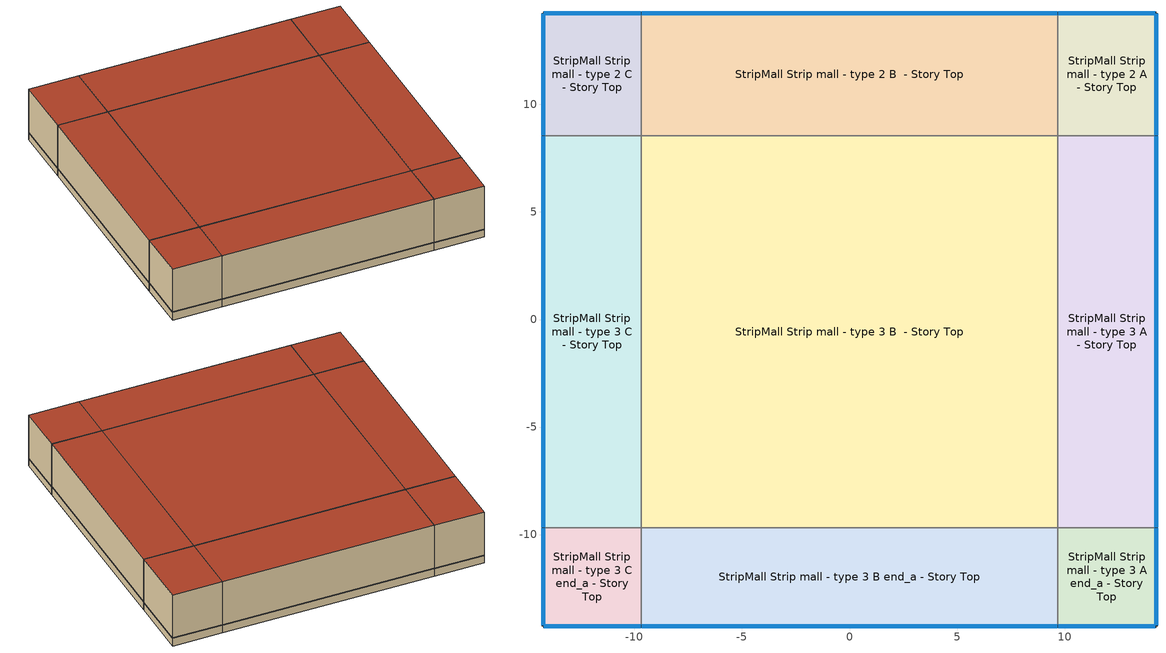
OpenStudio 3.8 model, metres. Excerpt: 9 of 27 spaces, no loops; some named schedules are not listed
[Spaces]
StripMall Strip mall - type 3 A end_a - Story Top
 floor adiabatic (Typical Interior Floor): 14.26,-14.26 9.68,-14.26 9.68,-9.68 14.26,-9.68 z5.18
 wall outside: 9.68,-14.26 14.26,-14.26 14.26,-9.68 z5.18:10.36
 wall to StripMall Strip mall - type 3 B end_a - Story Top: 9.68,-9.68 9.68,-14.26 z5.18:10.36
 wall to StripMall Strip mall - type 3 A  - Story Top: 14.26,-9.68 9.68,-9.68 z5.18:10.36
 window (Window U-0.75 SHGC 0.65): 14.26,-14.23 14.26,-9.71 / 9.71,-14.26 14.23,-14.26 z5.94:6
 roof outside: 14.26,-9.68 9.68,-9.68 9.68,-14.26 14.26,-14.26 z10.36
StripMall Strip mall - type 3 B end_a - Story Top
 floor adiabatic (Typical Interior Floor): 9.68,-14.26 -9.68,-14.26 -9.68,-9.68 9.68,-9.68 z5.18
 wall outside: -9.68,-14.26 9.68,-14.26 z5.18:10.36
 wall to StripMall Strip mall - type 3 C end_a - Story Top: -9.68,-9.68 -9.68,-14.26 z5.18:10.36
 wall to StripMall Strip mall - type 3 B  - Story Top: 9.68,-9.68 -9.68,-9.68 z5.18:10.36
 window (Window U-0.75 SHGC 0.65): -9.66,-14.26 9.66,-14.26 z5.94:6
 roof outside: 9.68,-9.68 -9.68,-9.68 -9.68,-14.26 9.68,-14.26 z10.36
StripMall Strip mall - type 3 C end_a - Story Top
 floor adiabatic (Typical Interior Floor): -9.68,-14.26 -14.26,-14.26 -14.26,-9.68 -9.68,-9.68 z5.18
 wall outside: -14.26,-9.68 -14.26,-14.26 -9.68,-14.26 z5.18:10.36
 wall to StripMall Strip mall - type 3 C  - Story Top: -9.68,-9.68 -14.26,-9.68 z5.18:10.36
 window (Window U-0.75 SHGC 0.65): -14.23,-14.26 -9.71,-14.26 / -14.26,-9.71 -14.26,-14.23 z5.94:6
 roof outside: -9.68,-9.68 -14.26,-9.68 -14.26,-14.26 -9.68,-14.26 z10.36
StripMall Strip mall - type 3 A  - Story Top
 floor adiabatic (Typical Interior Floor): 14.26,-9.68 9.68,-9.68 9.68,8.55 14.26,8.55 z5.18
 wall outside: 14.26,-9.68 14.26,8.55 z5.18:10.36
 wall to StripMall Strip mall - type 3 B  - Story Top: 9.68,8.55 9.68,-9.68 z5.18:10.36
 wall to StripMall Strip mall - type 2 A  - Story Top: 14.26,8.55 9.68,8.55 z5.18:10.36
 window (Window U-0.75 SHGC 0.65): 14.26,-9.66 14.26,8.53 z5.94:6
 roof outside: 14.26,8.55 9.68,8.55 9.68,-9.68 14.26,-9.68 z10.36
StripMall Strip mall - type 3 B  - Story Top
 floor adiabatic (Typical Interior Floor): 9.68,-9.68 -9.68,-9.68 -9.68,8.55 9.68,8.55 z5.18
 wall to StripMall Strip mall - type 3 C  - Story Top: -9.68,8.55 -9.68,-9.68 z5.18:10.36
 wall to StripMall Strip mall - type 2 B  - Story Top: 9.68,8.55 -9.68,8.55 z5.18:10.36
 roof outside: 9.68,8.55 -9.68,8.55 -9.68,-9.68 9.68,-9.68 z10.36
StripMall Strip mall - type 3 C  - Story Top
 floor adiabatic (Typical Interior Floor): -9.68,-9.68 -14.26,-9.68 -14.26,8.55 -9.68,8.55 z5.18
 wall outside: -14.26,8.55 -14.26,-9.68 z5.18:10.36
 wall to StripMall Strip mall - type 2 C  - Story Top: -9.68,8.55 -14.26,8.55 z5.18:10.36
 window (Window U-0.75 SHGC 0.65): -14.26,8.53 -14.26,-9.66 z5.94:6
 roof outside: -9.68,8.55 -14.26,8.55 -14.26,-9.68 -9.68,-9.68 z10.36
StripMall Strip mall - type 2 A  - Story Top
 floor adiabatic (Typical Interior Floor): 14.26,8.55 9.68,8.55 9.68,14.26 14.26,14.26 z5.18
 wall outside: 14.26,8.55 14.26,14.26 9.68,14.26 z5.18:10.36
 wall to StripMall Strip mall - type 2 B  - Story Top: 9.68,14.26 9.68,8.55 z5.18:10.36
 window (Window U-0.75 SHGC 0.65): 14.26,8.58 14.26,14.23 / 14.23,14.26 9.71,14.26 z5.94:6
 roof outside: 14.26,14.26 9.68,14.26 9.68,8.55 14.26,8.55 z10.36
StripMall Strip mall - type 2 B  - Story Top
 floor adiabatic (Typical Interior Floor): 9.68,8.55 -9.68,8.55 -9.68,14.26 9.68,14.26 z5.18
 wall outside: 9.68,14.26 -9.68,14.26 z5.18:10.36
 wall to StripMall Strip mall - type 2 C  - Story Top: -9.68,14.26 -9.68,8.55 z5.18:10.36
 window (Window U-0.75 SHGC 0.65): 9.66,14.26 -9.66,14.26 z5.94:6
 roof outside: 9.68,14.26 -9.68,14.26 -9.68,8.55 9.68,8.55 z10.36
StripMall Strip mall - type 2 C  - Story Top
 floor adiabatic (Typical Interior Floor): -9.68,8.55 -14.26,8.55 -14.26,14.26 -9.68,14.26 z5.18
 wall outside: -9.68,14.26 -14.26,14.26 -14.26,8.55 z5.18:10.36
 window (Window U-0.75 SHGC 0.65): -14.26,14.23 -14.26,8.58 / -9.71,14.26 -14.23,14.26 z5.94:6
 roof outside: -9.68,14.26 -14.26,14.26 -14.26,8.55 -9.68,8.55 z10.36
[Site]
Collin Co Rgnl_TX_USA: Latitude {deg}=33.18; Longitude {deg}=-96.59; Time Zone {hr}=-6; Elevation {m}=178; Terrain=City
[Site:WaterMainsTemperature]
Calculation Method=Correlation; Annual Average Outdoor Air Temperature {C}=18.2283; Maximum Difference In Monthly Average Outdoor Air Temperatures {deltaC}=24.9
[SizingPeriod:DesignDay] Barometric Pressure {Pa}=99205; Rain Indicator=No; Snow Indicator=No; Day of Month=21; Daylight Saving Time Indicator=No; Humidity Condition Type=Wetbulb; Dry-Bulb Temperature Range Modifier Type=DefaultMultipliers
Name | Maximum Dry-Bulb Temperature {C} | Daily Dry-Bulb Temperature Range {deltaC} | Wind Speed {m/s} | Wind Direction {deg} | Month | Day Type | Wetbulb or DewPoint at Maximum Dry-Bulb {C} | Solar Model Indicator | ASHRAE Clear Sky Optical Depth for Beam Irradiance | ASHRAE Clear Sky Optical Depth for Diffuse Irradiance | Sky Clearness
Collin Co Rgnl Ann Clg .4% Condns DB=>MWB 1 | 37.8 | 12.5 | 3.9 | 140 | 8 | SummerDesignDay | 23.9 | ASHRAETau | 0.384 | 2.404
Collin Co Rgnl Ann Clg .4% Condns WB=>MDB 1 | 33.4 | 12.5 | 3.9 | 140 | 8 | SummerDesignDay | 25.8 | ASHRAETau | 0.384 | 2.404
Collin Co Rgnl Ann Htg 99.6% Condns DB 1 | -5.9 | 0 | 3 | 0 | 1 | WinterDesignDay | -5.9 | ASHRAEClearSky |  |  | 0
Collin Co Rgnl August .4% Condns DB=>MCWB 1 | 39.9 | 12.5 | 3.9 | 140 | 8 | SummerDesignDay | 23.2 | ASHRAETau | 0.384 | 2.404
[ClimateZones]
Climate Zone Institution Name 1=ASHRAE; Climate Zone Document Name 1=ANSI/ASHRAE Standard 169; Climate Zone Document Year 1=2006; Climate Zone Value 1=ASHRAE 169-2013-3A
[Building]
ComStock DOE Ref Pre-1980|RetailStripmall|FullServiceRestaurant: North Axis {deg}=90; Default Construction Set=ComStock DOE Ref Pre-1980 - StMall - ASHRAE 169-2013-3A; Default Schedule Set=Building Default Schedule Set; Standards Building Type=StripMall
[Site:GroundTemperature:FCfactorMethod]
January Ground Temperature {C}=16; February Ground Temperature {C}=11.9; March Ground Temperature {C}=7.7; April Ground Temperature {C}=4; May Ground Temperature {C}=7.9; June Ground Temperature {C}=13.8; July Ground Temperature {C}=17.2; August Ground Temperature {C}=20.8; September Ground Temperature {C}=24.8; October Ground Temperature {C}=26.1; November Ground Temperature {C}=26.5; December Ground Temperature {C}=22.5
[DefaultConstructionSet]
ComStock DOE Ref Pre-1980 - StMall - ASHRAE 169-2013-3A: Default Exterior Surface Constructions=Default Surface Constructions 1; Default Interior Surface Constructions=Default Surface Constructions 2; Default Ground Contact Surface Constructions=Default Surface Constructions 3; Default Exterior SubSurface Constructions=Default Sub Surface Constructions 1; Default Interior SubSurface Constructions=Default Sub Surface Constructions 2; Interior Partition Construction=Typical Interior Partition
[DefaultSurfaceConstructions]
Name | Floor Construction | Wall Construction | Roof Ceiling Construction
Default Surface Constructions 1 | Typical Insulated Exterior Mass Floor | Typical Insulated Wood Framed Exterior Wall R-4.44 | Typical IEAD Roof R-10.0
Default Surface Constructions 2 | Typical Interior Floor | Typical Interior Wall | Typical Interior Ceiling
Default Surface Constructions 3 | Typical Insulated Carpeted 6in Slab Floor | Typical Insulated Basement Mass Wall
[Construction]
Typical Insulated Exterior Mass Floor: 4 in. Normalweight Concrete Floor, Typical Carpet Pad
Typical IEAD Roof R-10.0: Roof Membrane, Typical Insulation R-8.88, Metal Roof Surface
Typical Interior Floor: 100mm Normalweight concrete floor, CP02 CARPET PAD
Typical Interior Wall: G01 13mm gypsum board, G01 13mm gypsum board
Typical Interior Ceiling: CP02 CARPET PAD, 100mm Normalweight concrete floor
Typical Insulated Carpeted 6in Slab Floor: 6 in. Normalweight Concrete Floor, Typical Carpet Pad
Typical Insulated Basement Mass Wall: 8 in. Concrete Block Basement Wall
U 1.22 SHGC 0.54 Simple Glazing Window U-1.22 SHGC 0.54: U 1.22 SHGC 0.54 Simple Glazing U-1.22 SHGC 0.54
U 1.22 SHGC 0.54 Simple Glazing Window U-1.22 SHGC 0.54 1: U 1.22 SHGC 0.54 Simple Glazing U-1.22 SHGC 0.54 1
Typical Insulated Metal Door: F08 Metal surface, Typical Insulation R-2.27 1
U 0.88 SHGC 0.16 Sgl Ref-A-L Clr 6mm: REF A CLEAR LO 6MM
Typical Overhead Door: Typical Insulation R-2.27 1
Typical Interior Window: Clear 3mm
Typical Interior Door; Typical Interior Partition: G05 25mm wood
Typical Insulated Wood Framed Exterior Wall R-4.44: 25mm Stucco, 5/8 in. Gypsum Board, Typical Insulation R-2.27 1, 5/8 in. Gypsum Board
InteriorFurnishings 1: Std Wood 6inch 1
Window U-0.75 SHGC 0.65: Simple Glazing Double - No LowE - Clear - Aluminum
[Material] Thermal Absorptance=0.9
Name | Roughness | Thickness {m} | Conductivity {W/m-K} | Density {kg/m3} | Specific Heat {J/kg-K} | Solar Absorptance | Visible Absorptance
4 in. Normalweight Concrete Floor | MediumRough | 0.1016 | 2.31 | 2322 | 832 | 0.7 | 0.7
25mm Stucco | Smooth | 0.0254 | 0.72 | 1856 | 840 | 0.7 | 0.7
5/8 in. Gypsum Board | MediumSmooth | 0.0159 | 0.16 | 800 | 1090 | 0.7 | 0.7
Roof Membrane | VeryRough | 0.0095 | 0.16 | 1121.29 | 1460 | 0.7 | 0.7
Metal Roof Surface; F08 Metal surface | Smooth | 0.0008 | 45.28 | 7824 | 500 | 0.7 | 0.7
100mm Normalweight concrete floor | MediumRough | 0.1016 | 2.31045 | 2322 | 832.557 | 0.7 | 0.7
G01 13mm gypsum board | Smooth | 0.0127 | 0.160031 | 800.001 | 1090.73 | 0.7 | 0.5
6 in. Normalweight Concrete Floor | MediumRough | 0.1524 | 2.31 | 2322 | 832 | 0.7 | 0.7
8 in. Concrete Block Basement Wall | MediumRough | 0.2032 | 1.326 | 1842 | 912 | 0.7 | 0.7
G05 25mm wood | MediumSmooth | 0.0254 | 0.15 | 608 | 1630 | 0.5 | 0.5
Std Wood 6inch 1 | MediumSmooth | 0.15 | 0.12 | 540 | 1210 | 0.7 | 0.7
[Material:NoMass] Roughness=Smooth; Thermal Absorptance=0.9; Solar Absorptance=0.7
Name | Thermal Resistance {m2-K/W} | Visible Absorptance
Typical Carpet Pad; CP02 CARPET PAD | 0.21648 | 0.8
Typical Insulation R-8.88 | 1.56434 | 0.7
Typical Insulation R-2.27 1 | 0.39899 | 0.7
[DefaultSubSurfaceConstructions]
Name | Fixed Window Construction | Operable Window Construction | Door Construction | Glass Door Construction | Overhead Door Construction | Tubular Daylight Dome Construction | Tubular Daylight Diffuser Construction
Default Sub Surface Constructions 1 | U 1.22 SHGC 0.54 Simple Glazing Window U-1.22 SHGC 0.54 | U 1.22 SHGC 0.54 Simple Glazing Window U-1.22 SHGC 0.54 1 | Typical Insulated Metal Door | U 0.88 SHGC 0.16 Sgl Ref-A-L Clr 6mm | Typical Overhead Door | Typical Interior Window | Typical Interior Window
Default Sub Surface Constructions 2 | Typical Interior Window | Typical Interior Window | Typical Interior Door
[WindowMaterial:SimpleGlazingSystem]
Name | U-Factor {W/m2-K} | Solar Heat Gain Coefficient | Visible Transmittance
U 1.22 SHGC 0.54 Simple Glazing U-1.22 SHGC 0.54; U 1.22 SHGC 0.54 Simple Glazing U-1.22 SHGC 0.54 1 | 6.92748 | 0.54 | 0.38
Simple Glazing Double - No LowE - Clear - Aluminum | 4.23598 | 0.646 | 0.671
[WindowMaterial:Glazing] Optical Data Type=SpectralAverage; Infrared Transmittance at Normal Incidence=0; Front Side Infrared Hemispherical Emissivity=0.84; Conductivity {W/m-K}=0.9; Dirt Correction Factor for Solar and Visible Transmittance=1; Solar Diffusing=No
Name | Thickness {m} | Solar Transmittance at Normal Incidence | Front Side Solar Reflectance at Normal Incidence | Back Side Solar Reflectance at Normal Incidence | Visible Transmittance at Normal Incidence | Front Side Visible Reflectance at Normal Incidence | Back Side Visible Reflectance at Normal Incidence | Back Side Infrared Hemispherical Emissivity
REF A CLEAR LO 6MM | 0.006 | 0.066 | 0.341 | 0.493 | 0.08 | 0.41 | 0.37 | 0.4
Clear 3mm | 0.003 | 0.837 | 0.075 | 0.075 | 0.898 | 0.081 | 0.081 | 0.84
[SpaceType] Standards Building Type=StripMall
Name | Default Schedule Set | Design Specification Outdoor Air Object | Standards Space Type
StripMall Strip mall - type 2 - ComStock DOE Ref Pre-1980 | StripMall Strip mall - type 2 Schedule Set | StripMall Strip mall - type 2 Ventilation | Strip mall - type 2
StripMall Strip mall - type 3 - ComStock DOE Ref Pre-1980 | StripMall Strip mall - type 3 Schedule Set | StripMall Strip mall - type 3 Ventilation | Strip mall - type 3
[BuildingStory]
Story Top: Nominal Z Coordinate {m}=5.1816; Nominal Floor to Floor Height {m}=5.1816
[Space] Building Story=Story Top
Name | Space Type | Thermal Zone
StripMall Strip mall - type 3 A end_a - Story Top | StripMall Strip mall - type 3 - ComStock DOE Ref Pre-1980 | Zone StripMall Strip mall - type 3 A end_a - Story Top
StripMall Strip mall - type 3 B end_a - Story Top | StripMall Strip mall - type 3 - ComStock DOE Ref Pre-1980 | Zone StripMall Strip mall - type 3 B end_a - Story Top
StripMall Strip mall - type 3 C end_a - Story Top | StripMall Strip mall - type 3 - ComStock DOE Ref Pre-1980 | Zone StripMall Strip mall - type 3 C end_a - Story Top
StripMall Strip mall - type 3 A  - Story Top | StripMall Strip mall - type 3 - ComStock DOE Ref Pre-1980 | Zone StripMall Strip mall - type 3 A  - Story Top
StripMall Strip mall - type 3 B  - Story Top | StripMall Strip mall - type 3 - ComStock DOE Ref Pre-1980 | Zone StripMall Strip mall - type 3 B  - Story Top
StripMall Strip mall - type 3 C  - Story Top | StripMall Strip mall - type 3 - ComStock DOE Ref Pre-1980 | Zone StripMall Strip mall - type 3 C  - Story Top
StripMall Strip mall - type 2 A  - Story Top | StripMall Strip mall - type 2 - ComStock DOE Ref Pre-1980 | Zone StripMall Strip mall - type 2 A  - Story Top
StripMall Strip mall - type 2 B  - Story Top | StripMall Strip mall - type 2 - ComStock DOE Ref Pre-1980 | Zone StripMall Strip mall - type 2 B  - Story Top
StripMall Strip mall - type 2 C  - Story Top | StripMall Strip mall - type 2 - ComStock DOE Ref Pre-1980 | Zone StripMall Strip mall - type 2 C  - Story Top
[ThermalZone] Multiplier=1; Use Ideal Air Loads=No
Name | Thermostat
Zone StripMall Strip mall - type 3 A end_a - Story Top | StripMall Strip mall - type 3 - ComStock DOE Ref Pre-1980 Thermostat 1
Zone StripMall Strip mall - type 3 B end_a - Story Top | StripMall Strip mall - type 3 - ComStock DOE Ref Pre-1980 Thermostat 3
Zone StripMall Strip mall - type 3 C end_a - Story Top | StripMall Strip mall - type 3 - ComStock DOE Ref Pre-1980 Thermostat 5
Zone StripMall Strip mall - type 3 A  - Story Top | StripMall Strip mall - type 3 - ComStock DOE Ref Pre-1980 Thermostat
Zone StripMall Strip mall - type 3 B  - Story Top | StripMall Strip mall - type 3 - ComStock DOE Ref Pre-1980 Thermostat 2
Zone StripMall Strip mall - type 3 C  - Story Top | StripMall Strip mall - type 3 - ComStock DOE Ref Pre-1980 Thermostat 4
Zone StripMall Strip mall - type 2 A  - Story Top | StripMall Strip mall - type 2 - ComStock DOE Ref Pre-1980 Thermostat 1
Zone StripMall Strip mall - type 2 B  - Story Top | StripMall Strip mall - type 2 - ComStock DOE Ref Pre-1980 Thermostat 3
Zone StripMall Strip mall - type 2 C  - Story Top | StripMall Strip mall - type 2 - ComStock DOE Ref Pre-1980 Thermostat 5
[People:Definition] Number of People Calculation Method=People/Area; People per Space Floor Area {person/m2}=0.161459; Fraction Radiant=0.3
StripMall Strip mall - type 2 People Definition; StripMall Strip mall - type 3 People Definition
[People] Work Efficiency Schedule=Work Efficiency Schedule; Clothing Insulation Schedule=Clothing Schedule; Air Velocity Schedule=Air Velocity Schedule; Multiplier=1
Name | People Definition | Space or SpaceType
StripMall Strip mall - type 2 People | StripMall Strip mall - type 2 People Definition | StripMall Strip mall - type 2 - ComStock DOE Ref Pre-1980
StripMall Strip mall - type 3 People | StripMall Strip mall - type 3 People Definition | StripMall Strip mall - type 3 - ComStock DOE Ref Pre-1980
[Lights:Definition] Design Level Calculation Method=Watts/Area; Fraction Visible=0.2; Return Air Fraction=0
Name | Watts per Space Floor Area {W/m2} | Fraction Radiant
StripMall Strip mall - type 3 - ComStock DOE Ref Pre-1980 General Lights Definition; StripMall Strip mall - type 2 - ComStock DOE Ref Pre-1980 General Lights Definition | 6.12429 | 0.365
StripMall Strip mall - type 3 - ComStock DOE Ref Pre-1980 Supplemental Lights Definition; StripMall Strip mall - type 2 - ComStock DOE Ref Pre-1980 Supplemental Lights Definition | 0.352959 | 0.165
StripMall Strip mall - type 3 - ComStock DOE Ref Pre-1980 Wall Wash Lights Definition; StripMall Strip mall - type 2 - ComStock DOE Ref Pre-1980 Wall Wash Lights Definition | 0.593499 | 0.165
[ElectricEquipment:Definition] Design Level Calculation Method=Watts/Area; Watts per Space Floor Area {W/m2}=3.83902; Fraction Latent=0; Fraction Radiant=0.5; Fraction Lost=0
StripMall Strip mall - type 2 Elec Equip Definition; StripMall Strip mall - type 3 Elec Equip Definition
[ElectricEquipment] Schedule=Mercantile_Retail BLDG_EQUIP_EndUseData BPR Adjusted
Name | Electric Equipment Definition | Space or SpaceType
StripMall Strip mall - type 2 Elec Equip | StripMall Strip mall - type 2 Elec Equip Definition | StripMall Strip mall - type 2 - ComStock DOE Ref Pre-1980
StripMall Strip mall - type 3 Elec Equip | StripMall Strip mall - type 3 Elec Equip Definition | StripMall Strip mall - type 3 - ComStock DOE Ref Pre-1980
[DesignSpecification:OutdoorAir] Outdoor Air Method=Sum; Outdoor Air Flow per Floor Area {m3/s-m2}=0.001524
StripMall Strip mall - type 2 Ventilation; StripMall Strip mall - type 3 Ventilation
[DefaultScheduleSet]
Name | Number of People Schedule | People Activity Level Schedule | Lighting Schedule | Electric Equipment Schedule | Infiltration Schedule | Hours of Operation Schedule
StripMall Strip mall - type 2 Schedule Set; StripMall Strip mall - type 3 Schedule Set | StripMall Bldg Occ | StripMall Activity | Mercantile_Retail BLDG_LIGHT_EndUseData | Mercantile_Retail BLDG_EQUIP_EndUseData | StripMall Infil Half On
Building Default Schedule Set |  |  |  |  |  | Building Hours of Operation NonResidential
[Exterior:Lights:Definition]
Name | Design Level {W}
Parking Areas and Drives Def (W/ft^2) | 0.0414577
Building Facades Def (W/ft^2) | 0.2
Main Entries Def (W/ft) | 30
Other Doors Def (W/ft) | 20
[Exterior:Lights] Schedule=Always On Discrete; Control Option=AstronomicalClock
Name | Exterior Lights Definition | Multiplier
Parking Areas and Drives | Parking Areas and Drives Def (W/ft^2) | 40547.1
Building Facades | Building Facades Def (W/ft^2) | 6360.82
Main Entries | Main Entries Def (W/ft) | 33.6
Other Doors | Other Doors Def (W/ft) | 20.58
[ThermostatSetpoint:DualSetpoint] Heating Setpoint Temperature Schedule=StripMall HtgSetp; Cooling Setpoint Temperature Schedule=StripMall ClgSetp
StripMall Strip mall - type 2 - ComStock DOE Ref Pre-1980 Thermostat 1; StripMall Strip mall - type 2 - ComStock DOE Ref Pre-1980 Thermostat 3; StripMall Strip mall - type 2 - ComStock DOE Ref Pre-1980 Thermostat 5; StripMall Strip mall - type 3 - ComStock DOE Ref Pre-1980 Thermostat; StripMall Strip mall - type 3 - ComStock DOE Ref Pre-1980 Thermostat 1; StripMall Strip mall - type 3 - ComStock DOE Ref Pre-1980 Thermostat 2; StripMall Strip mall - type 3 - ComStock DOE Ref Pre-1980 Thermostat 3; StripMall Strip mall - type 3 - ComStock DOE Ref Pre-1980 Thermostat 4; StripMall Strip mall - type 3 - ComStock DOE Ref Pre-1980 Thermostat 5
[InternalMass:Definition]
Internal Mass Definition 2: Construction=InteriorFurnishings 1; Design Level Calculation Method=SurfaceArea/Area; Surface Area per Space Floor Area=2
[InternalMass] Internal Mass Definition=Internal Mass Definition 2; Multiplier=1
Name | Space or SpaceType
StripMall Strip mall - type 2 C  - Story Top Mass | StripMall Strip mall - type 2 C  - Story Top
StripMall Strip mall - type 2 B  - Story Top Mass | StripMall Strip mall - type 2 B  - Story Top
StripMall Strip mall - type 2 A  - Story Top Mass | StripMall Strip mall - type 2 A  - Story Top
StripMall Strip mall - type 3 B end_a - Story Top Mass | StripMall Strip mall - type 3 B end_a - Story Top
StripMall Strip mall - type 3 A end_a - Story Top Mass | StripMall Strip mall - type 3 A end_a - Story Top
StripMall Strip mall - type 3 C end_a - Story Top Mass | StripMall Strip mall - type 3 C end_a - Story Top
StripMall Strip mall - type 3 A  - Story Top Mass | StripMall Strip mall - type 3 A  - Story Top
StripMall Strip mall - type 3 C  - Story Top Mass | StripMall Strip mall - type 3 C  - Story Top
StripMall Strip mall - type 3 B  - Story Top Mass | StripMall Strip mall - type 3 B  - Story Top
[Lights] Schedule=Mercantile_Retail BLDG_LIGHT_EndUseData BPR Adjusted; Fraction Replaceable=1
Name | Lights Definition | Space or SpaceType
StripMall Strip mall - type 3 - ComStock DOE Ref Pre-1980 General Lighting | StripMall Strip mall - type 3 - ComStock DOE Ref Pre-1980 General Lights Definition | StripMall Strip mall - type 3 - ComStock DOE Ref Pre-1980
StripMall Strip mall - type 3 - ComStock DOE Ref Pre-1980 Supplemental Lighting | StripMall Strip mall - type 3 - ComStock DOE Ref Pre-1980 Supplemental Lights Definition | StripMall Strip mall - type 3 - ComStock DOE Ref Pre-1980
StripMall Strip mall - type 3 - ComStock DOE Ref Pre-1980 Wall Wash Lighting | StripMall Strip mall - type 3 - ComStock DOE Ref Pre-1980 Wall Wash Lights Definition | StripMall Strip mall - type 3 - ComStock DOE Ref Pre-1980
StripMall Strip mall - type 2 - ComStock DOE Ref Pre-1980 General Lighting | StripMall Strip mall - type 2 - ComStock DOE Ref Pre-1980 General Lights Definition | StripMall Strip mall - type 2 - ComStock DOE Ref Pre-1980
StripMall Strip mall - type 2 - ComStock DOE Ref Pre-1980 Supplemental Lighting | StripMall Strip mall - type 2 - ComStock DOE Ref Pre-1980 Supplemental Lights Definition | StripMall Strip mall - type 2 - ComStock DOE Ref Pre-1980
StripMall Strip mall - type 2 - ComStock DOE Ref Pre-1980 Wall Wash Lighting | StripMall Strip mall - type 2 - ComStock DOE Ref Pre-1980 Wall Wash Lights Definition | StripMall Strip mall - type 2 - ComStock DOE Ref Pre-1980
[SpaceInfiltration:DesignFlowRate] Design Flow Rate Calculation Method=Flow/ExteriorArea; Flow per Exterior Surface Area {m3/s-m2}=0.00227305; Velocity Term Coefficient=0
Name | Space or SpaceType | Schedule | Constant Term Coefficient | Temperature Term Coefficient | Velocity Squared Term Coefficient
StripMall Strip mall - type 2 C  - Story Top HVAC On Infiltration | StripMall Strip mall - type 2 C  - Story Top | Infiltration HVAC On Schedule | 0.0037 | 0.005 | 0.046
StripMall Strip mall - type 2 C  - Story Top HVAC Off Infiltration | StripMall Strip mall - type 2 C  - Story Top | Infiltration HVAC Off Schedule | 0 | 0.0097 | 0.0596
StripMall Strip mall - type 2 B  - Story Top HVAC On Infiltration | StripMall Strip mall - type 2 B  - Story Top | Infiltration HVAC On Schedule | 0.0037 | 0.005 | 0.046
StripMall Strip mall - type 2 B  - Story Top HVAC Off Infiltration | StripMall Strip mall - type 2 B  - Story Top | Infiltration HVAC Off Schedule | 0 | 0.0097 | 0.0596
StripMall Strip mall - type 2 A  - Story Top HVAC On Infiltration | StripMall Strip mall - type 2 A  - Story Top | Infiltration HVAC On Schedule | 0.0037 | 0.005 | 0.046
StripMall Strip mall - type 2 A  - Story Top HVAC Off Infiltration | StripMall Strip mall - type 2 A  - Story Top | Infiltration HVAC Off Schedule | 0 | 0.0097 | 0.0596
StripMall Strip mall - type 3 B end_a - Story Top HVAC On Infiltration | StripMall Strip mall - type 3 B end_a - Story Top | Infiltration HVAC On Schedule | 0.0037 | 0.005 | 0.046
StripMall Strip mall - type 3 B end_a - Story Top HVAC Off Infiltration | StripMall Strip mall - type 3 B end_a - Story Top | Infiltration HVAC Off Schedule | 0 | 0.0097 | 0.0596
StripMall Strip mall - type 3 A end_a - Story Top HVAC On Infiltration | StripMall Strip mall - type 3 A end_a - Story Top | Infiltration HVAC On Schedule | 0.0037 | 0.005 | 0.046
StripMall Strip mall - type 3 A end_a - Story Top HVAC Off Infiltration | StripMall Strip mall - type 3 A end_a - Story Top | Infiltration HVAC Off Schedule | 0 | 0.0097 | 0.0596
StripMall Strip mall - type 3 C end_a - Story Top HVAC On Infiltration | StripMall Strip mall - type 3 C end_a - Story Top | Infiltration HVAC On Schedule | 0.0037 | 0.005 | 0.046
StripMall Strip mall - type 3 C end_a - Story Top HVAC Off Infiltration | StripMall Strip mall - type 3 C end_a - Story Top | Infiltration HVAC Off Schedule | 0 | 0.0097 | 0.0596
StripMall Strip mall - type 3 A  - Story Top HVAC On Infiltration | StripMall Strip mall - type 3 A  - Story Top | Infiltration HVAC On Schedule | 0.0037 | 0.005 | 0.046
StripMall Strip mall - type 3 A  - Story Top HVAC Off Infiltration | StripMall Strip mall - type 3 A  - Story Top | Infiltration HVAC Off Schedule | 0 | 0.0097 | 0.0596
StripMall Strip mall - type 3 C  - Story Top HVAC On Infiltration | StripMall Strip mall - type 3 C  - Story Top | Infiltration HVAC On Schedule | 0.0037 | 0.005 | 0.046
StripMall Strip mall - type 3 C  - Story Top HVAC Off Infiltration | StripMall Strip mall - type 3 C  - Story Top | Infiltration HVAC Off Schedule | 0 | 0.0097 | 0.0596
StripMall Strip mall - type 3 B  - Story Top HVAC On Infiltration | StripMall Strip mall - type 3 B  - Story Top | Infiltration HVAC On Schedule | 0.0037 | 0.005 | 0.046
StripMall Strip mall - type 3 B  - Story Top HVAC Off Infiltration | StripMall Strip mall - type 3 B  - Story Top | Infiltration HVAC Off Schedule | 0 | 0.0097 | 0.0596
[Schedule:Day]
Clothing Schedule Default Winter Clothes; StripMall Bldg Occ Winter Design Day; StripMall Bldg Occ Summer Design Day; Mercantile_Retail BLDG_LIGHT_EndUseData Summer Design Day; Mercantile_Retail BLDG_EQUIP_EndUseData Summer Design Day; StripMall Infil Half On Winter Design Day; Mercantile_Retail BLDG_LIGHT_EndUseData Summer Design Day 1; Mercantile_Retail BLDG_EQUIP_EndUseData Summer Design Day 1: 24, 0, 1
Air Velocity Schedule Default: 24, 0, 0.2
Work Efficiency Schedule Default; Mercantile_Retail BLDG_LIGHT_EndUseData Winter Design Day; Mercantile_Retail BLDG_EQUIP_EndUseData Winter Design Day; Mercantile_Retail BLDG_LIGHT_EndUseData Winter Design Day 1; Mercantile_Retail BLDG_EQUIP_EndUseData Winter Design Day 1: 24, 0, 0
StripMall Bldg Occ Default: Average, 10, 0, 0, 10, 15, 0.025, 10, 30, 0.05, 10, 45, 0.075, 11, 0, 0.1, 11, 15, 0.125, 11, 30, 0.15, 11, 45, 0.175, 12, 0, 0.2, 12, 15, 0.275, 12, 30, 0.35, 12, 45, 0.425, 13, 0, 0.5, 15, 0, 0.7, 15, 15, 0.725, 15, 30, 0.75, 15, 45, 0.775, 16, 0, 0.8, 16, 15, 0.775, 16, 30, 0.75, 16, 45, 0.725, 17, 0, 0.7, 17, 15, 0.65, 17, 30, 0.6, 17, 45, 0.55, 18, 0, 0.5, 18, 15, 0.25, 18, 30, 0.2, 18, 45, 0.15, 19, 0, 0.1, 19, 15, 0.05, 19, 30, 0, 24, 0, 0
StripMall Bldg Occ Sat Day: Average, 10, 0, 0, 10, 15, 0.025, 10, 30, 0.05, 10, 45, 0.075, 11, 0, 0.1, 11, 15, 0.125, 11, 30, 0.15, 11, 45, 0.175, 12, 0, 0.2, 12, 15, 0.275, 12, 30, 0.35, 12, 45, 0.425, 13, 0, 0.5, 16, 30, 0.8, 16, 45, 0.75, 17, 0, 0.7, 17, 15, 0.65, 17, 30, 0.6, 17, 45, 0.2, 18, 0, 0.1, 18, 15, 0.075, 18, 30, 0.05, 18, 45, 0.025, 19, 0, 0, 24, 0, 0
StripMall Bldg Occ Sun Day: Average, 11, 30, 0.2, 11, 45, 0.225, 12, 0, 0.25, 12, 15, 0.275, 12, 30, 0.3, 12, 45, 0.325, 13, 0, 0.35, 13, 15, 0.375, 13, 30, 0.4, 13, 45, 0.371429, 14, 0, 0.342857, 14, 15, 0.314286, 14, 30, 0.285714, 14, 45, 0.257143, 15, 0, 0.228571, 15, 15, 0.2, 15, 30, 0.171429, 15, 45, 0.142857, 16, 0, 0.114286, 16, 15, 0.0857143, 16, 30, 0.0571429, 16, 45, 0.0285714, 17, 0, 0, 24, 0, 0.2
StripMall Activity Default; autogen StripMall Activity 0_day_sch: Average, 24, 0, 120
StripMall Activity Winter Design Day; StripMall Activity Summer Design Day: 24, 0, 120
Mercantile_Retail BLDG_LIGHT_EndUseData Default: Average, 0, 15, 0.0949353, 0, 30, 0.0826573, 0, 45, 0.0804308, 1, 0, 0.0782042, 1, 15, 0.0759777, 1, 30, 0.0737512, 1, 45, 0.0718121, 2, 0, 0.069873, 2, 15, 0.0679339, 2, 30, 0.0659947, 2, 45, 0.0655365, 3, 0, 0.0650782, 3, 15, 0.0646199, 3, 30, 0.0641616, 3, 45, 0.0659415, 4, 0, 0.0677214, 4, 15, 0.0695013, 4, 30, 0.0712813, 4, 45, 0.0775099, 5, 0, 0.0837386, 5, 15, 0.0899672, 5, 30, 0.0961959, 5, 45, 0.112231, 6, 0, 0.128267, 6, 15, 0.144303, 6, 30, 0.160338, 6, 45, 0.216883, 7, 0, 0.273428, 7, 15, 0.329972, 7, 30, 0.386517, 7, 45, 0.482703, 8, 0, 0.578889, 8, 15, 0.675075, 8, 30, 0.771261, 8, 45, 0.813948, 9, 0, 0.856634, 9, 15, 0.899321, 9, 30, 0.942007, 9, 45, 0.949002, 10, 0, 0.955997, 10, 15, 0.962992, 10, 30, 0.969987, 10, 45, 0.970167, 11, 0, 0.970348, 11, 15, 0.970528, 11, 30, 0.970708, 11, 45, 0.970744, 12, 0, 0.970781, 12, 15, 0.970817, 12, 30, 0.970854, 12, 45, 0.970914, 13, 0, 0.970973, 13, 15, 0.971033, 13, 30, 0.971093, 13, 45, 0.971154, 14, 0, 0.971215, 14, 15, 0.971276, 14, 30, 0.971337, 14, 45, 0.971338, 15, 0, 0.971338, 15, 15, 0.971339, 15, 30, 0.97134, 15, 45, 0.971347, 16, 0, 0.971355, 16, 15, 0.971362, 16, 30, 0.971369, 16, 45, 0.971331, 17, 0, 0.971293, 17, 15, 0.971255, 17, 30, 0.971217, 17, 45, 0.971133, 18, 0, 0.971049, 18, 15, 0.970964, 18, 30, 0.97088, 18, 45, 0.970731, 19, 0, 0.970582, 19, 15, 0.970434, 19, 30, 0.970285, 19, 45, 0.969479, 20, 0, 0.968674, 20, 15, 0.967868, 20, 30, 0.967063, 20, 45, 0.935605, 21, 0, 0.904148, 21, 15, 0.872691, 21, 30, 0.841234, 21, 45, 0.733932, 22, 0, 0.626629, 22, 15, 0.519327, 22, 30, 0.412025, 22, 45, 0.341961, 23, 0, 0.271897, 23, 15, 0.201833, 23, 30, 0.131769, 23, 45, 0.119491, 24, 0, 0.107213
Mercantile_Retail BLDG_EQUIP_EndUseData Default: Average, 0, 15, 0.472332, 0, 30, 0.471279, 0, 45, 0.470225, 1, 0, 0.469171, 1, 15, 0.468118, 1, 30, 0.467064, 1, 45, 0.466011, 2, 0, 0.464957, 2, 15, 0.463904, 2, 30, 0.46285, 2, 45, 0.461796, 3, 0, 0.460743, 3, 15, 0.459689, 3, 30, 0.458636, 3, 45, 0.457582, 4, 0, 0.456529, 4, 15, 0.455475, 4, 30, 0.454421, 4, 45, 0.453368, 5, 0, 0.452314, 5, 15, 0.451261, 5, 30, 0.450207, 5, 45, 0.449154, 6, 0, 0.4481, 6, 15, 0.443925, 6, 30, 0.43975, 6, 45, 0.435575, 7, 0, 0.4314, 7, 15, 0.428325, 7, 30, 0.42525, 7, 45, 0.422175, 8, 0, 0.4191, 8, 15, 0.4186, 8, 30, 0.4181, 8, 45, 0.4176, 9, 0, 0.4171, 9, 15, 0.417625, 9, 30, 0.41815, 9, 45, 0.418675, 10, 0, 0.4192, 10, 15, 0.420075, 10, 30, 0.42095, 10, 45, 0.421825, 11, 0, 0.4227, 11, 15, 0.456525, 11, 30, 0.49035, 11, 45, 0.524175, 12, 0, 0.558, 12, 15, 0.5762, 12, 30, 0.5944, 12, 45, 0.6126, 13, 0, 0.6308, 13, 15, 0.647975, 13, 30, 0.66515, 13, 45, 0.682325, 14, 0, 0.6995, 14, 15, 0.712125, 14, 30, 0.72475, 14, 45, 0.737375, 15, 0, 0.75, 15, 15, 0.760825, 15, 30, 0.77165, 15, 45, 0.782475, 16, 0, 0.7933, 16, 15, 0.789075, 16, 30, 0.78485, 16, 45, 0.780625, 17, 0, 0.7764, 17, 15, 0.768975, 17, 30, 0.76155, 17, 45, 0.754125, 18, 0, 0.7467, 18, 15, 0.735225, 18, 30, 0.72375, 18, 45, 0.712275, 19, 0, 0.7008, 19, 15, 0.686175, 19, 30, 0.67155, 19, 45, 0.656925, 20, 0, 0.6423, 20, 15, 0.62796, 20, 30, 0.61362, 20, 45, 0.59928, 21, 0, 0.58494, 21, 15, 0.571605, 21, 30, 0.55827, 21, 45, 0.544935, 22, 0, 0.5316, 22, 15, 0.5181, 22, 30, 0.5046, 22, 45, 0.4911, 23, 0, 0.4776, 23, 15, 0.476546, 23, 30, 0.475493, 23, 45, 0.474439, 24, 0, 0.473386
StripMall Infil Half On Default; StripMall Infil Half On Summer Design Day: 6, 0, 1, 21, 0, 0.5, 24, 0, 1
StripMall HtgSetp Sat Day: Average, 9, 30, 15.5556, 18, 30, 20, 24, 0, 15.5556
StripMall HtgSetp Sun Day: Average, 11, 30, 15.5556, 16, 30, 20, 24, 0, 15.5556
StripMall ClgSetp Sat Day: Average, 9, 30, 27.2222, 18, 30, 21.6667, 24, 0, 27.2222
StripMall ClgSetp Sun Day: Average, 11, 30, 27.2222, 16, 30, 21.6667, 24, 0, 27.2222
Mercantile_Retail BLDG_LIGHT_EndUseData Default 1: No, 0, 15, 0.0329501, 0, 30, 0.0198038, 0, 45, 0.0174198, 1, 0, 0.0150358, 1, 15, 0.0126519, 1, 30, 0.0102679, 1, 45, 0.00819161, 2, 0, 0.00611536, 2, 15, 0.0040391, 2, 30, 0.00196284, 2, 45, 0.00147213, 3, 0, 0.000981422, 3, 15, 0.000490711, 3, 30, 0, 3, 45, 0.00190581, 4, 0, 0.00381163, 4, 15, 0.00571744, 4, 30, 0.00762326, 4, 45, 0.0142924, 5, 0, 0.0209616, 5, 15, 0.0276308, 5, 30, 0.0343, 5, 45, 0.0514696, 6, 0, 0.0686393, 6, 15, 0.0858089, 6, 30, 0.102979, 6, 45, 0.163522, 7, 0, 0.224066, 7, 15, 0.28461, 7, 30, 0.345154, 7, 45, 0.448142, 8, 0, 0.551131, 8, 15, 0.65412, 8, 30, 0.757108, 8, 45, 0.802814, 9, 0, 0.84852, 9, 15, 0.894225, 9, 30, 0.939931, 9, 45, 0.94742, 10, 0, 0.95491, 10, 15, 0.9624, 10, 30, 0.969889, 10, 45, 0.970082, 11, 0, 0.970275, 11, 15, 0.970468, 11, 30, 0.970661, 11, 45, 0.9707, 12, 0, 0.970739, 12, 15, 0.970778, 12, 30, 0.970817, 12, 45, 0.970881, 13, 0, 0.970945, 13, 15, 0.971009, 13, 30, 0.971073, 13, 45, 0.971138, 14, 0, 0.971204, 14, 15, 0.971269, 14, 30, 0.971334, 14, 45, 0.971335, 15, 0, 0.971336, 15, 15, 0.971337, 15, 30, 0.971338, 15, 45, 0.971346, 16, 0, 0.971354, 16, 15, 0.971361, 16, 30, 0.971369, 16, 45, 0.971329, 17, 0, 0.971288, 17, 15, 0.971247, 17, 30, 0.971207, 17, 45, 0.971116, 18, 0, 0.971026, 18, 15, 0.970936, 18, 30, 0.970845, 18, 45, 0.970686, 19, 0, 0.970527, 19, 15, 0.970367, 19, 30, 0.970208, 19, 45, 0.969345, 20, 0, 0.968483, 20, 15, 0.96762, 20, 30, 0.966758, 20, 45, 0.933076, 21, 0, 0.899394, 21, 15, 0.865712, 21, 30, 0.83203, 21, 45, 0.717139, 22, 0, 0.602248, 22, 15, 0.487357, 22, 30, 0.372466, 22, 45, 0.297447, 23, 0, 0.222427, 23, 15, 0.147408, 23, 30, 0.0723891, 23, 45, 0.0592428, 24, 0, 0.0460965
Mercantile_Retail BLDG_EQUIP_EndUseData Default 1: No, 0, 15, 0.556409, 0, 30, 0.555632, 0, 45, 0.554854, 1, 0, 0.554076, 1, 15, 0.553299, 1, 30, 0.552521, 1, 45, 0.551744, 2, 0, 0.550966, 2, 15, 0.550188, 2, 30, 0.549411, 2, 45, 0.548633, 3, 0, 0.547856, 3, 15, 0.547078, 3, 30, 0.5463, 3, 45, 0.545523, 4, 0, 0.544745, 4, 15, 0.543968, 4, 30, 0.54319, 4, 45, 0.542413, 5, 0, 0.541635, 5, 15, 0.540857, 5, 30, 0.54008, 5, 45, 0.539302, 6, 0, 0.538525, 6, 15, 0.535443, 6, 30, 0.532362, 6, 45, 0.529281, 7, 0, 0.526199, 7, 15, 0.52393, 7, 30, 0.52166, 7, 45, 0.519391, 8, 0, 0.517121, 8, 15, 0.516752, 8, 30, 0.516383, 8, 45, 0.516014, 9, 0, 0.515645, 9, 15, 0.516032, 9, 30, 0.51642, 9, 45, 0.516807, 10, 0, 0.517195, 10, 15, 0.517841, 10, 30, 0.518486, 10, 45, 0.519132, 11, 0, 0.519778, 11, 15, 0.544743, 11, 30, 0.569707, 11, 45, 0.594672, 12, 0, 0.619636, 12, 15, 0.633069, 12, 30, 0.646502, 12, 45, 0.659934, 13, 0, 0.673367, 13, 15, 0.686043, 13, 30, 0.698719, 13, 45, 0.711395, 14, 0, 0.724071, 14, 15, 0.733389, 14, 30, 0.742707, 14, 45, 0.752024, 15, 0, 0.761342, 15, 15, 0.769332, 15, 30, 0.777321, 15, 45, 0.785311, 16, 0, 0.7933, 16, 15, 0.790182, 16, 30, 0.787063, 16, 45, 0.783945, 17, 0, 0.780827, 17, 15, 0.775347, 17, 30, 0.769867, 17, 45, 0.764387, 18, 0, 0.758907, 18, 15, 0.750438, 18, 30, 0.741969, 18, 45, 0.733499, 19, 0, 0.72503, 19, 15, 0.714236, 19, 30, 0.703442, 19, 45, 0.692648, 20, 0, 0.681854, 20, 15, 0.671271, 20, 30, 0.660687, 20, 45, 0.650103, 21, 0, 0.63952, 21, 15, 0.629678, 21, 30, 0.619836, 21, 45, 0.609994, 22, 0, 0.600152, 22, 15, 0.590188, 22, 30, 0.580225, 22, 45, 0.570261, 23, 0, 0.560297, 23, 15, 0.55952, 23, 30, 0.558742, 23, 45, 0.557964, 24, 0, 0.557187
18 Zone PVAV Occ Sch Sunday 1: 10, 0, 0, 21, 15, 1, 24, 0, 0
18 Zone PVAV Occ Sch Saturday 1: 10, 15, 0, 20, 15, 1, 24, 0, 0
Infiltration HVAC Off Schedule Schedule Day 0 1: 10, 0, 1, 21, 15, 0, 24, 0, 1
Infiltration HVAC Off Schedule Schedule Day 2: 10, 15, 1, 20, 15, 0, 24, 0, 1
[Schedule:Rule]
Schedule Rule 1: Schedule Ruleset=Clothing Schedule; Rule Order=0; Day Schedule=Clothing Schedule Summer Clothes; Date Specification Type=DateRange; Start Month=5; Start Day=1; End Month=9; End Day=30
Schedule Rule 11: Schedule Ruleset=StripMall Bldg Occ; Rule Order=1; Day Schedule=StripMall Bldg Occ Sat Day; Date Specification Type=DateRange; Start Month=1; Start Day=1; End Month=12; End Day=31; Apply Saturday=Yes
Schedule Rule 12: Schedule Ruleset=StripMall Bldg Occ; Rule Order=0; Day Schedule=StripMall Bldg Occ Sun Day; Date Specification Type=DateRange; Start Month=1; Start Day=1; End Month=12; End Day=31; Apply Sunday=Yes
Schedule Rule 14: Schedule Ruleset=Mercantile_Retail BLDG_LIGHT_EndUseData; Rule Order=0; Day Schedule=Mercantile_Retail BLDG_LIGHT_EndUseData Sun Day; Date Specification Type=DateRange; Start Month=1; Start Day=1; End Month=12; End Day=31; Apply Sunday=Yes
Schedule Rule 16: Schedule Ruleset=Mercantile_Retail BLDG_EQUIP_EndUseData; Rule Order=0; Day Schedule=Mercantile_Retail BLDG_EQUIP_EndUseData Wknd Day; Date Specification Type=DateRange; Start Month=1; Start Day=1; End Month=12; End Day=31; Apply Saturday=Yes; Apply Sunday=Yes
Schedule Rule 17: Schedule Ruleset=StripMall Infil Half On; Rule Order=1; Day Schedule=StripMall Infil Half On Sat Day; Date Specification Type=DateRange; Start Month=1; Start Day=1; End Month=12; End Day=31; Apply Saturday=Yes
Schedule Rule 18: Schedule Ruleset=StripMall Infil Half On; Rule Order=0; Day Schedule=StripMall Infil Half On Sun Day; Date Specification Type=DateRange; Start Month=1; Start Day=1; End Month=12; End Day=31; Apply Sunday=Yes
autogen Schedule Rule 16 1: Schedule Ruleset=Mercantile_Retail BLDG_EQUIP_EndUseData; Rule Order=1; Day Schedule=autogen Schedule Rule 16 1_day_sch; Date Specification Type=SpecificDates; Apply Saturday=Yes; Apply Sunday=Yes; Apply Monday=Yes; Apply Tuesday=Yes; Apply Wednesday=Yes; Apply Thursday=Yes; Apply Friday=Yes; Specific Month 1=1; Specific Day 1=7; Specific Month 2=1; Specific Day 2=14; Specific Month 3=1; Specific Day 3=21; Specific Month 4=1; Specific Day 4=28; Specific Month 5=2; Specific Day 5=4; Specific Month 6=2; Specific Day 6=11; Specific Month 7=2; Specific Day 7=18; Specific Month 8=2; Specific Day 8=25; Specific Month 9=3; Specific Day 9=4; Specific Month 10=3; Specific Day 10=11; Specific Month 11=3; Specific Day 11=18; Specific Month 12=3; Specific Day 12=25; Specific Month 13=4; Specific Day 13=1; Specific Month 14=4; Specific Day 14=8; Specific Month 15=4; Specific Day 15=15; Specific Month 16=4; Specific Day 16=22; Specific Month 17=4; Specific Day 17=29; Specific Month 18=5; Specific Day 18=6; Specific Month 19=5; Specific Day 19=13; Specific Month 20=5; Specific Day 20=20; Specific Month 21=5; Specific Day 21=27; Specific Month 22=6; Specific Day 22=3; Specific Month 23=6; Specific Day 23=10; Specific Month 24=6; Specific Day 24=17; Specific Month 25=6; Specific Day 25=24; Specific Month 26=7; Specific Day 26=1; Specific Month 27=7; Specific Day 27=8; Specific Month 28=7; Specific Day 28=15; Specific Month 29=7; Specific Day 29=22; Specific Month 30=7; Specific Day 30=29; Specific Month 31=8; Specific Day 31=5; Specific Month 32=8; Specific Day 32=12; Specific Month 33=8; Specific Day 33=19; Specific Month 34=8; Specific Day 34=26; Specific Month 35=9; Specific Day 35=2; Specific Month 36=9; Specific Day 36=9; Specific Month 37=9; Specific Day 37=16; Specific Month 38=9; Specific Day 38=23; Specific Month 39=9; Specific Day 39=30; Specific Month 40=10; Specific Day 40=7; Specific Month 41=10; Specific Day 41=14; Specific Month 42=10; Specific Day 42=21; Specific Month 43=10; Specific Day 43=28; Specific Month 44=11; Specific Day 44=4; Specific Month 45=11; Specific Day 45=11; Specific Month 46=11; Specific Day 46=18; Specific Month 47=11; Specific Day 47=25; Specific Month 48=12; Specific Day 48=2; Specific Month 49=12; Specific Day 49=9; Specific Month 50=12; Specific Day 50=16; Specific Month 51=12; Specific Day 51=23; Specific Month 52=12; Specific Day 52=30
autogen Mercantile_Retail BLDG_LIGHT_EndUseData 1: Schedule Ruleset=Mercantile_Retail BLDG_LIGHT_EndUseData; Rule Order=1; Day Schedule=autogen Mercantile_Retail BLDG_LIGHT_EndUseData 1_day_sch; Date Specification Type=SpecificDates; Apply Saturday=Yes; Apply Sunday=Yes; Apply Monday=Yes; Apply Tuesday=Yes; Apply Wednesday=Yes; Apply Thursday=Yes; Apply Friday=Yes; Specific Month 1=1; Specific Day 1=6; Specific Month 2=1; Specific Day 2=13; Specific Month 3=1; Specific Day 3=20; Specific Month 4=1; Specific Day 4=27; Specific Month 5=2; Specific Day 5=3; Specific Month 6=2; Specific Day 6=10; Specific Month 7=2; Specific Day 7=17; Specific Month 8=2; Specific Day 8=24; Specific Month 9=3; Specific Day 9=3; Specific Month 10=3; Specific Day 10=10; Specific Month 11=3; Specific Day 11=17; Specific Month 12=3; Specific Day 12=24; Specific Month 13=3; Specific Day 13=31; Specific Month 14=4; Specific Day 14=7; Specific Month 15=4; Specific Day 15=14; Specific Month 16=4; Specific Day 16=21; Specific Month 17=4; Specific Day 17=28; Specific Month 18=5; Specific Day 18=5; Specific Month 19=5; Specific Day 19=12; Specific Month 20=5; Specific Day 20=19; Specific Month 21=5; Specific Day 21=26; Specific Month 22=6; Specific Day 22=2; Specific Month 23=6; Specific Day 23=9; Specific Month 24=6; Specific Day 24=16; Specific Month 25=6; Specific Day 25=23; Specific Month 26=6; Specific Day 26=30; Specific Month 27=7; Specific Day 27=7; Specific Month 28=7; Specific Day 28=14; Specific Month 29=7; Specific Day 29=21; Specific Month 30=7; Specific Day 30=28; Specific Month 31=8; Specific Day 31=4; Specific Month 32=8; Specific Day 32=11; Specific Month 33=8; Specific Day 33=18; Specific Month 34=8; Specific Day 34=25; Specific Month 35=9; Specific Day 35=1; Specific Month 36=9; Specific Day 36=8; Specific Month 37=9; Specific Day 37=15; Specific Month 38=9; Specific Day 38=22; Specific Month 39=9; Specific Day 39=29; Specific Month 40=10; Specific Day 40=6; Specific Month 41=10; Specific Day 41=13; Specific Month 42=10; Specific Day 42=20; Specific Month 43=10; Specific Day 43=27; Specific Month 44=11; Specific Day 44=3; Specific Month 45=11; Specific Day 45=10; Specific Month 46=11; Specific Day 46=17; Specific Month 47=11; Specific Day 47=24; Specific Month 48=12; Specific Day 48=1; Specific Month 49=12; Specific Day 49=8; Specific Month 50=12; Specific Day 50=15; Specific Month 51=12; Specific Day 51=22; Specific Month 52=12; Specific Day 52=29
autogen StripMall Activity 0: Schedule Ruleset=StripMall Activity; Rule Order=0; Day Schedule=autogen StripMall Activity 0_day_sch; Date Specification Type=SpecificDates; Apply Saturday=Yes; Apply Sunday=Yes; Apply Monday=Yes; Apply Tuesday=Yes; Apply Wednesday=Yes; Apply Thursday=Yes; Apply Friday=Yes; Specific Month 1=1; Specific Day 1=6; Specific Month 2=1; Specific Day 2=13; Specific Month 3=1; Specific Day 3=20; Specific Month 4=1; Specific Day 4=27; Specific Month 5=2; Specific Day 5=3; Specific Month 6=2; Specific Day 6=10; Specific Month 7=2; Specific Day 7=17; Specific Month 8=2; Specific Day 8=24; Specific Month 9=3; Specific Day 9=3; Specific Month 10=3; Specific Day 10=10; Specific Month 11=3; Specific Day 11=17; Specific Month 12=3; Specific Day 12=24; Specific Month 13=3; Specific Day 13=31; Specific Month 14=4; Specific Day 14=7; Specific Month 15=4; Specific Day 15=14; Specific Month 16=4; Specific Day 16=21; Specific Month 17=4; Specific Day 17=28; Specific Month 18=5; Specific Day 18=5; Specific Month 19=5; Specific Day 19=12; Specific Month 20=5; Specific Day 20=19; Specific Month 21=5; Specific Day 21=26; Specific Month 22=6; Specific Day 22=2; Specific Month 23=6; Specific Day 23=9; Specific Month 24=6; Specific Day 24=16; Specific Month 25=6; Specific Day 25=23; Specific Month 26=6; Specific Day 26=30; Specific Month 27=7; Specific Day 27=7; Specific Month 28=7; Specific Day 28=14; Specific Month 29=7; Specific Day 29=21; Specific Month 30=7; Specific Day 30=28; Specific Month 31=8; Specific Day 31=4; Specific Month 32=8; Specific Day 32=11; Specific Month 33=8; Specific Day 33=18; Specific Month 34=8; Specific Day 34=25; Specific Month 35=9; Specific Day 35=1; Specific Month 36=9; Specific Day 36=8; Specific Month 37=9; Specific Day 37=15; Specific Month 38=9; Specific Day 38=22; Specific Month 39=9; Specific Day 39=29; Specific Month 40=10; Specific Day 40=6; Specific Month 41=10; Specific Day 41=13; Specific Month 42=10; Specific Day 42=20; Specific Month 43=10; Specific Day 43=27; Specific Month 44=11; Specific Day 44=3; Specific Month 45=11; Specific Day 45=10; Specific Month 46=11; Specific Day 46=17; Specific Month 47=11; Specific Day 47=24; Specific Month 48=12; Specific Day 48=1; Specific Month 49=12; Specific Day 49=8; Specific Month 50=12; Specific Day 50=15; Specific Month 51=12; Specific Day 51=22; Specific Month 52=12; Specific Day 52=29
Schedule Rule 32: Schedule Ruleset=Mercantile_Retail BLDG_LIGHT_EndUseData BPR Adjusted; Rule Order=0; Day Schedule=Mercantile_Retail BLDG_LIGHT_EndUseData Sun Day; Date Specification Type=DateRange; Start Month=1; Start Day=1; End Month=12; End Day=31; Apply Sunday=Yes
autogen Mercantile_Retail BLDG_LIGHT_EndUseData 2: Schedule Ruleset=Mercantile_Retail BLDG_LIGHT_EndUseData BPR Adjusted; Rule Order=1; Day Schedule=autogen Mercantile_Retail BLDG_LIGHT_EndUseData 1_day_sch; Date Specification Type=SpecificDates; Apply Saturday=Yes; Apply Sunday=Yes; Apply Monday=Yes; Apply Tuesday=Yes; Apply Wednesday=Yes; Apply Thursday=Yes; Apply Friday=Yes; Specific Month 1=1; Specific Day 1=6; Specific Month 2=1; Specific Day 2=13; Specific Month 3=1; Specific Day 3=20; Specific Month 4=1; Specific Day 4=27; Specific Month 5=2; Specific Day 5=3; Specific Month 6=2; Specific Day 6=10; Specific Month 7=2; Specific Day 7=17; Specific Month 8=2; Specific Day 8=24; Specific Month 9=3; Specific Day 9=3; Specific Month 10=3; Specific Day 10=10; Specific Month 11=3; Specific Day 11=17; Specific Month 12=3; Specific Day 12=24; Specific Month 13=3; Specific Day 13=31; Specific Month 14=4; Specific Day 14=7; Specific Month 15=4; Specific Day 15=14; Specific Month 16=4; Specific Day 16=21; Specific Month 17=4; Specific Day 17=28; Specific Month 18=5; Specific Day 18=5; Specific Month 19=5; Specific Day 19=12; Specific Month 20=5; Specific Day 20=19; Specific Month 21=5; Specific Day 21=26; Specific Month 22=6; Specific Day 22=2; Specific Month 23=6; Specific Day 23=9; Specific Month 24=6; Specific Day 24=16; Specific Month 25=6; Specific Day 25=23; Specific Month 26=6; Specific Day 26=30; Specific Month 27=7; Specific Day 27=7; Specific Month 28=7; Specific Day 28=14; Specific Month 29=7; Specific Day 29=21; Specific Month 30=7; Specific Day 30=28; Specific Month 31=8; Specific Day 31=4; Specific Month 32=8; Specific Day 32=11; Specific Month 33=8; Specific Day 33=18; Specific Month 34=8; Specific Day 34=25; Specific Month 35=9; Specific Day 35=1; Specific Month 36=9; Specific Day 36=8; Specific Month 37=9; Specific Day 37=15; Specific Month 38=9; Specific Day 38=22; Specific Month 39=9; Specific Day 39=29; Specific Month 40=10; Specific Day 40=6; Specific Month 41=10; Specific Day 41=13; Specific Month 42=10; Specific Day 42=20; Specific Month 43=10; Specific Day 43=27; Specific Month 44=11; Specific Day 44=3; Specific Month 45=11; Specific Day 45=10; Specific Month 46=11; Specific Day 46=17; Specific Month 47=11; Specific Day 47=24; Specific Month 48=12; Specific Day 48=1; Specific Month 49=12; Specific Day 49=8; Specific Month 50=12; Specific Day 50=15; Specific Month 51=12; Specific Day 51=22; Specific Month 52=12; Specific Day 52=29
Schedule Rule 36: Schedule Ruleset=Mercantile_Retail BLDG_EQUIP_EndUseData BPR Adjusted; Rule Order=0; Day Schedule=Mercantile_Retail BLDG_EQUIP_EndUseData Wknd Day; Date Specification Type=DateRange; Start Month=1; Start Day=1; End Month=12; End Day=31; Apply Saturday=Yes; Apply Sunday=Yes
autogen Schedule Rule 16 2: Schedule Ruleset=Mercantile_Retail BLDG_EQUIP_EndUseData BPR Adjusted; Rule Order=1; Day Schedule=autogen Schedule Rule 16 1_day_sch; Date Specification Type=SpecificDates; Apply Saturday=Yes; Apply Sunday=Yes; Apply Monday=Yes; Apply Tuesday=Yes; Apply Wednesday=Yes; Apply Thursday=Yes; Apply Friday=Yes; Specific Month 1=1; Specific Day 1=7; Specific Month 2=1; Specific Day 2=14; Specific Month 3=1; Specific Day 3=21; Specific Month 4=1; Specific Day 4=28; Specific Month 5=2; Specific Day 5=4; Specific Month 6=2; Specific Day 6=11; Specific Month 7=2; Specific Day 7=18; Specific Month 8=2; Specific Day 8=25; Specific Month 9=3; Specific Day 9=4; Specific Month 10=3; Specific Day 10=11; Specific Month 11=3; Specific Day 11=18; Specific Month 12=3; Specific Day 12=25; Specific Month 13=4; Specific Day 13=1; Specific Month 14=4; Specific Day 14=8; Specific Month 15=4; Specific Day 15=15; Specific Month 16=4; Specific Day 16=22; Specific Month 17=4; Specific Day 17=29; Specific Month 18=5; Specific Day 18=6; Specific Month 19=5; Specific Day 19=13; Specific Month 20=5; Specific Day 20=20; Specific Month 21=5; Specific Day 21=27; Specific Month 22=6; Specific Day 22=3; Specific Month 23=6; Specific Day 23=10; Specific Month 24=6; Specific Day 24=17; Specific Month 25=6; Specific Day 25=24; Specific Month 26=7; Specific Day 26=1; Specific Month 27=7; Specific Day 27=8; Specific Month 28=7; Specific Day 28=15; Specific Month 29=7; Specific Day 29=22; Specific Month 30=7; Specific Day 30=29; Specific Month 31=8; Specific Day 31=5; Specific Month 32=8; Specific Day 32=12; Specific Month 33=8; Specific Day 33=19; Specific Month 34=8; Specific Day 34=26; Specific Month 35=9; Specific Day 35=2; Specific Month 36=9; Specific Day 36=9; Specific Month 37=9; Specific Day 37=16; Specific Month 38=9; Specific Day 38=23; Specific Month 39=9; Specific Day 39=30; Specific Month 40=10; Specific Day 40=7; Specific Month 41=10; Specific Day 41=14; Specific Month 42=10; Specific Day 42=21; Specific Month 43=10; Specific Day 43=28; Specific Month 44=11; Specific Day 44=4; Specific Month 45=11; Specific Day 45=11; Specific Month 46=11; Specific Day 46=18; Specific Month 47=11; Specific Day 47=25; Specific Month 48=12; Specific Day 48=2; Specific Month 49=12; Specific Day 49=9; Specific Month 50=12; Specific Day 50=16; Specific Month 51=12; Specific Day 51=23; Specific Month 52=12; Specific Day 52=30
